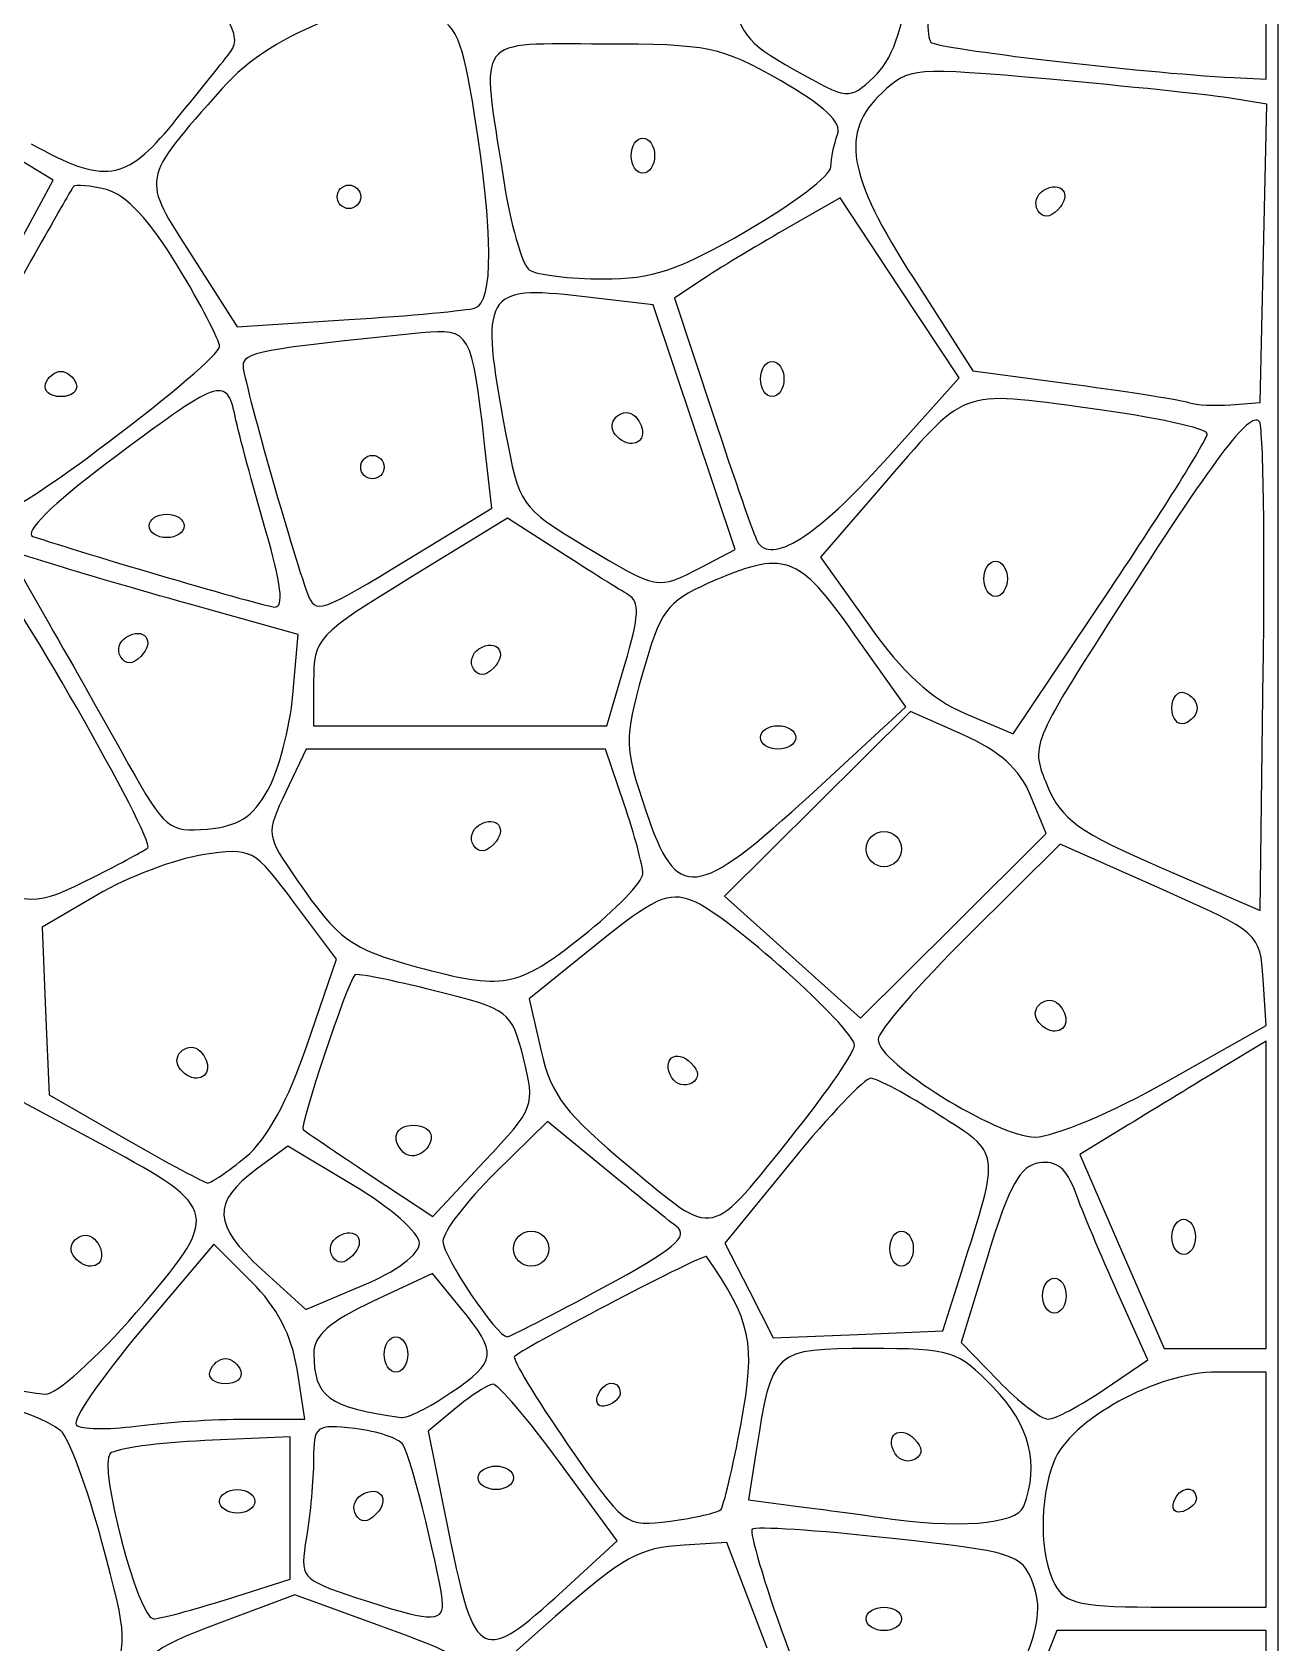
# Model space of a CAD drawing. Extents: x 1 to 601, y -4 to 449.
# Drawn here: x 521.4 to 600.9, y 216.6 to 319.4 of the extents above; entities that cross this region are included whole.
import ezdxf

# ---------------------------------------------------------------- set-up
doc = ezdxf.new("R2010")
doc.units = 0
doc.layers.get('0').update_dxf_attribs({"linetype": 'CONTINUOUS'})

msp = doc.modelspace()

# ---------------------------------------------------------------- linework, layer by layer
at = {"color": 7}
for points in [[(0.875971, 224.12403), (0.875971, 449.124032), (300.87597, 449.124032), (600.87597, 449.124032), (600.87597, 224.12403), (600.87597, -0.87597), (300.87597, -0.87597), (0.875971, -0.87597)], [(530.408535, 313.56153)], [(559.62597, 311.49903)], [(540.87597, 308.87403)], [(585.57339, 308.00688)], [(567.026708, 306.721028)], [(549.68844, 301.783717)], [(567.87597, 297.24903)], [(522.269722, 296.93028)], [(599.699295, 294.545977)], [(526.269735, 293.21541)], [(558.533003, 293.822205)], [(596.37597, 293.739735)], [(575.810572, 292.036208)], [(542.37597, 291.62403)], [(528.87597, 287.87403)], [(536.294018, 287.68653)], [(545.509328, 285.81153)], [(564.111353, 285.24147)], [(582.12597, 284.49903)], [(527.07339, 279.50688)], [(549.57339, 278.75688)], [(594.12597, 276.24903)], [(567.87597, 274.37403)], [(536.444685, 270.99903)], [(571.21068, 270.845618)], [(549.57339, 267.50688)], [(574.62597, 267.24903)], [(525.34335, 265.46622)], [(556.527997, 261.687833)], [(585.533003, 256.322205)], [(552.762427, 253.897755)], [(530.783003, 253.322205)], [(562.227668, 252.661695)], [(593.845732, 252.43653)], [(570.15099, 249.28047)], [(545.10558, 247.894417)], [(535.05042, 247.606267)], [(546.12597, 242.09766)], [(552.12597, 241.74903)], [(576.12597, 241.74903)], [(594.12597, 242.49903)], [(524.033003, 241.322205)], [(540.57339, 241.25688)], [(557.79759, 239.245387)], [(585.87597, 238.74903)], [(528.061515, 237.66927)], [(543.87597, 234.99903)], [(532.769723, 233.93028)], [(548.136938, 232.56153)], [(557.48847, 232.33653)], [(589.810403, 232.764877)], [(535.076505, 230.87403)], [(576.477668, 228.661695)], [(549.87597, 227.12403)], [(533.37597, 225.62403)], [(584.670727, 225.310373)], [(594.23847, 225.58653)], [(542.07339, 224.75688)], [(565.342627, 225.09069)], [(547.599255, 219.06153)], [(555.242482, 219.898845)], [(574.62597, 218.12403)]]:
    msp.add_lwpolyline(points, close=True, dxfattribs=at)
for points in [[(598.06347, 316.48434), (600.12597, 316.37403), (600.12597, 323.549573)], [(599.960595, 305.273392), (600.170212, 314.797762), (597.710595, 315.186105)], [(517.003478, 299.290883), (522.755985, 309.932437), (518.128478, 312.751755)], [(575.810573, 292.036207), (580.549927, 297.323392), (576.756472, 303.06735), (572.963017, 308.811307), (569.424637, 306.780172)], [(597.87597, 295.604407), (599.75097, 295.74903), (599.960595, 305.273392)], [(531.604042, 305.109172), (534.50094, 300.588645), (541.62594, 301.039567)], [(564.145305, 303.583478), (562.404367, 302.417925), (564.865995, 294.958478)], [(577.65075, 303.656475), (581.425537, 297.77193), (587.96325, 296.893717)], [(564.111353, 285.24147), (566.272253, 286.358918), (563.655645, 294.172875), (561.03903, 301.98684), (556.491315, 302.51466)], [(545.509328, 285.81153), (550.739775, 288.99903), (550.282965, 293.092695)], [(575.396648, 290.147902), (571.705395, 285.887032), (574.78179, 281.550465)], [(555.12597, 286.198103), (551.75097, 288.364515), (545.56347, 284.57598)], [(523.41051, 285.217545), (519.820058, 286.319107), (522.486, 281.659072)], [(580.929578, 275.90472), (584.00097, 274.595542), (590.18847, 283.846822)], [(538.050578, 277.101285), (538.389398, 280.953532), (532.695188, 282.534757)], [(571.21068, 270.845618), (577.144035, 276.317205), (573.862358, 280.970618)], [(539.37597, 277.955737), (539.37597, 275.12403), (548.721915, 275.12403), (558.06786, 275.12403), (559.227405, 279.028642)], [(593.49468, 266.04081), (599.75097, 263.33259), (599.954017, 278.712757)], [(580.774335, 274.551547), (577.438275, 276.027247), (571.507072, 270.138135), (565.575862, 264.24903), (569.91342, 260.35725), (574.25097, 256.465463), (580.181063, 262.35552), (586.111155, 268.245578), (585.110775, 270.66072)], [(559.18047, 270.115425), (557.98497, 273.62403), (548.444377, 273.62403), (538.903785, 273.62403), (537.60549, 270.90147)], [(593.37597, 264.724867), (587.00097, 267.558847), (581.18847, 261.796537)], [(525.578813, 264.334305), (522.062287, 262.273477), (522.281625, 256.920435), (522.50097, 251.5674), (527.37597, 248.76144)], [(538.961775, 254.7588), (540.82368, 260.233027), (538.16076, 263.799907)], [(557.425275, 261.16557), (553.127033, 257.686275), (553.89144, 254.345797)], [(593.845732, 252.43653), (600.138248, 255.99903), (599.944612, 258.944955)], [(600.12597, 245.1852), (600.12597, 254.99637), (597.31347, 253.28895)], [(526.050908, 248.287672), (520.873973, 251.076315), (518.583585, 248.662672)], [(557.856667, 246.931823), (554.302882, 249.864615), (550.96443, 246.588165)], [(591.37341, 249.66528), (588.24585, 247.74903), (590.938185, 241.56153), (593.63052, 235.37403), (596.878245, 235.37403), (600.12597, 235.37403), (600.12597, 245.1852)], [(541.923337, 245.787285), (537.720712, 248.300985), (535.735837, 246.820523)], [(542.988623, 246.445747), (546.976283, 243.795532), (550.260307, 247.306417)], [(569.900895, 247.365082), (565.60461, 242.106143), (567.14697, 239.08287), (568.68933, 236.059598), (574.09515, 236.27931), (579.50097, 236.49903), (580.693522, 240.24903)], [(535.408553, 239.639295), (533.00097, 242.029567), (528.3627, 236.527567)], [(582.40059, 241.377847), (580.687785, 235.756665), (583.054005, 233.315347)], [(536.079067, 240.417015), (538.872345, 237.857168), (542.499157, 239.389448)], [(548.765573, 237.959205), (546.959115, 240.16938), (543.167543, 238.3935)], [(589.810403, 232.764877), (592.593038, 234.655725), (590.66049, 238.952377)], [(535.076505, 230.87403), (538.817685, 230.87403), (538.31691, 234.06153)], [(600.12597, 226.37403), (600.12597, 233.87403), (597.004365, 233.87403)], [(548.46402, 231.585833), (546.67707, 230.097533), (548.044672, 223.360778)], [(533.872552, 219.385995), (537.87597, 220.64796), (537.87747, 225.198495), (537.87897, 229.74903), (532.439775, 229.503112)], [(567.608325, 228.857708), (567.123015, 225.716385), (570.311992, 225.305228)], [(555.242482, 219.898845), (558.733995, 223.114103), (555.058815, 228.11907)], [(593.777317, 218.87403), (600.125932, 218.87403), (600.125932, 226.37403), (600.12597, 226.37403)], [(568.29996, 216.24903), (565.735087, 222.99903), (563.02104, 222.829972)], [(543.66654, 217.664272), (538.174125, 219.66747), (533.350717, 217.854195)], [(533.87217, 219.385995), (533.872552, 219.385995)], [(554.792835, 218.270745), (551.980665, 215.79246), (558.615712, 208.890367), (565.25076, 201.988282), (568.06326, 205.69161)], [(597.31347, 201.615772), (600.12597, 201.624023), (600.12597, 209.499023), (600.12597, 217.374023), (593.457405, 217.374023), (586.78884, 217.374023), (585.52014, 214.203225), (584.251432, 211.032428), (586.74207, 205.884037)], [(569.449793, 216.758738), (571.891605, 210.011445), (574.571288, 210.417615)]]:
    msp.add_lwpolyline(points, dxfattribs=at)
for points in [[(534.018983, 318.0432), (534.914595, 319.190535), (534.23955, 320.276115), (528.069135, 327.61152)], [(575.114565, 316.515848), (576.239198, 317.547923), (576.956663, 319.51215), (577.482218, 322.997835)], [(578.76204, 323.327933), (578.48166, 321.083828), (578.473223, 319.02303), (578.74329, 318.748388)], [(546.787207, 320.670877), (543.83418, 322.08492), (536.79543, 319.494075), (533.540752, 315.795075)], [(566.078873, 322.279103), (566.486355, 319.306177), (566.881215, 318.777277), (570.016373, 317.00493)], [(549.64137, 314.11479), (548.865255, 319.00959), (548.498835, 319.85127), (546.787207, 320.670877)], [(557.847173, 318.62403), (549.540135, 318.62403), (550.0452, 319.294635), (551.459468, 310.142693)], [(578.74329, 318.748388), (579.168608, 318.315863), (592.05597, 316.805648), (598.06347, 316.48434)], [(530.408535, 313.56153), (531.83865, 315.314655), (533.463353, 317.331405), (534.018983, 318.0432)], [(569.145653, 316.291253), (565.35894, 318.457785), (564.55377, 318.62403), (557.847173, 318.62403)], [(570.016373, 317.00493), (573.495075, 315.038385), (573.5037, 315.037553), (575.114565, 316.515848)], [(586.326322, 316.374622), (577.608262, 317.156273), (577.360875, 317.136457), (575.638822, 315.518677)], [(533.540752, 315.795075), (528.291105, 309.82875), (528.354705, 310.179667), (531.604042, 305.109172)], [(572.79945, 312.85491), (573.090502, 313.613385), (571.947945, 314.68794), (569.145653, 316.291253)], [(597.710595, 315.186105), (596.357797, 315.39969), (591.234877, 315.934522), (586.326322, 316.374622)], [(575.638822, 315.518677), (572.935845, 312.979357), (573.390712, 310.297507), (577.65075, 303.656475)], [(521.364368, 312.263865), (526.019693, 309.64812), (527.37477, 309.842543), (530.408535, 313.56153)], [(549.68847, 301.783717), (550.853025, 302.14797), (550.836105, 306.58002), (549.64137, 314.11479)], [(559.62597, 311.49903), (559.62597, 312.11778), (559.96347, 312.62403), (560.37597, 312.62403)], [(560.37597, 312.62403), (560.78847, 312.62403), (561.12597, 312.11778), (561.12597, 311.49903)], [(572.37597, 310.784685), (572.37597, 311.316352), (572.566537, 312.24795), (572.79945, 312.85491)], [(560.37597, 310.37403), (559.96347, 310.37403), (559.62597, 310.88028), (559.62597, 311.49903)], [(561.12597, 311.49903), (561.12597, 310.88028), (560.78847, 310.37403), (560.37597, 310.37403)], [(567.026708, 306.721028), (569.9688, 308.424368), (572.37597, 310.253018), (572.37597, 310.784685)], [(524.05293, 309.526605), (523.913677, 309.373935), (521.278275, 304.69278), (518.19648, 299.12403)], [(526.162215, 309.338325), (525.14136, 309.59454), (524.192182, 309.679267), (524.05293, 309.526605)], [(540.87597, 308.87403), (540.87597, 309.28653), (541.21347, 309.62403), (541.62597, 309.62403)], [(541.62597, 309.62403), (542.03847, 309.62403), (542.37597, 309.28653), (542.37597, 308.87403)], [(551.459468, 310.142693), (551.917883, 307.17618), (552.677258, 304.501073), (553.146968, 304.198013)], [(585.913635, 309.27231), (587.066745, 309.984967), (587.810737, 309.008798), (586.84812, 308.04618)], [(530.697142, 304.462643), (528.94236, 307.351328), (527.378062, 309.033165), (526.162215, 309.338325)], [(541.62597, 308.12403), (541.21347, 308.12403), (540.87597, 308.46153), (540.87597, 308.87403)], [(542.37597, 308.87403), (542.37597, 308.46153), (542.03847, 308.12403), (541.62597, 308.12403)], [(585.57339, 308.006857), (585.313852, 308.426797), (585.466965, 308.99625), (585.913635, 309.27231)], [(586.84812, 308.04618), (586.309485, 307.507545), (585.88998, 307.494607), (585.57339, 308.00688)], [(557.839208, 303.635513), (560.985608, 303.626063), (562.641645, 304.182263), (567.026708, 306.721028)], [(569.424637, 306.780172), (567.478522, 305.66304), (565.10283, 304.224533), (564.145305, 303.583478)], [(533.37597, 299.304802), (533.37597, 299.716207), (532.170495, 302.03724), (530.697142, 304.462643)], [(556.491315, 302.51466), (550.23843, 303.240383), (549.95094, 302.7354), (551.59848, 293.92026)], [(553.146968, 304.198013), (553.61667, 303.894953), (555.728175, 303.641828), (557.839208, 303.635513)], [(541.62594, 301.039567), (545.54469, 301.28757), (549.172815, 301.622437), (549.68844, 301.783717)], [(546.252143, 300.187665), (535.883438, 299.143028), (534.87597, 298.956127), (534.87597, 298.077233)], [(550.282965, 293.092695), (549.480578, 300.283283), (549.357173, 300.500498), (546.252143, 300.187665)], [(526.269735, 293.21541), (530.178165, 296.153175), (533.37597, 298.893397), (533.37597, 299.304802)], [(534.87597, 298.077233), (534.87597, 297.263483), (538.005735, 286.198785), (538.98189, 283.56153)], [(567.87597, 297.24903), (567.87597, 297.86778), (568.21347, 298.37403), (568.62597, 298.37403)], [(568.62597, 298.37403), (569.03847, 298.37403), (569.37597, 297.86778), (569.37597, 297.24903)], [(522.269722, 296.93028), (522.417532, 297.373717), (522.859095, 297.73653), (523.25097, 297.73653)], [(523.25097, 297.73653), (523.642845, 297.73653), (524.084407, 297.373717), (524.232217, 296.93028)], [(534.369983, 294.852638), (533.813168, 297.467445), (533.4264, 297.326662), (526.177433, 291.870653)], [(568.62597, 296.12403), (568.21347, 296.12403), (567.87597, 296.63028), (567.87597, 297.24903)], [(569.37597, 297.24903), (569.37597, 296.63028), (569.03847, 296.12403), (568.62597, 296.12403)], [(523.25097, 296.12403), (522.563467, 296.12403), (522.121905, 296.486842), (522.269722, 296.93028)], [(524.232217, 296.93028), (524.380035, 296.486842), (523.938472, 296.12403), (523.25097, 296.12403)], [(588.906623, 295.369973), (580.386908, 296.497597), (581.15454, 296.79432), (575.396648, 290.147902)], [(587.96325, 296.893717), (591.558997, 296.410702), (594.83847, 295.890465), (595.25097, 295.737645)], [(558.533003, 293.822205), (558.020692, 294.651128), (559.203803, 295.546193), (559.89636, 294.853642)], [(596.37597, 293.739735), (596.37597, 294.092632), (593.014763, 294.826237), (588.906623, 295.369973)], [(599.699295, 294.545977), (599.058622, 295.180035), (596.851785, 292.24749), (590.550083, 282.388132)], [(595.25097, 295.737645), (595.66347, 295.584817), (596.84472, 295.524862), (597.87597, 295.604407)], [(536.294018, 287.68653), (535.48218, 290.470905), (534.616365, 293.695658), (534.369983, 294.852638)], [(559.89636, 294.853642), (560.609453, 294.14055), (560.476553, 293.12403), (559.670235, 293.12403)], [(564.865995, 294.958478), (566.219895, 290.855783), (567.48285, 287.226608), (567.67257, 286.893638)], [(599.954017, 278.712757), (600.0657, 287.171857), (599.951017, 294.296805), (599.699295, 294.545977)], [(514.172092, 288.51129), (517.782637, 287.395935), (519.32571, 287.995958), (526.269735, 293.21541)], [(551.59848, 293.92026), (552.486923, 289.16664), (552.565163, 289.052887), (556.62597, 286.610865)], [(559.670235, 293.12403), (559.28208, 293.12403), (558.770325, 293.438213), (558.533003, 293.822205)], [(590.18847, 283.846822), (593.591595, 288.935025), (596.37597, 293.386837), (596.37597, 293.739735)], [(542.37597, 291.62403), (542.37597, 292.03653), (542.71347, 292.37403), (543.12597, 292.37403)], [(543.12597, 292.37403), (543.53847, 292.37403), (543.87597, 292.03653), (543.87597, 291.62403)], [(567.67257, 286.893638), (568.552642, 285.349065), (571.467322, 287.190915), (575.810572, 292.036208)], [(526.177433, 291.870653), (522.70557, 289.257525), (520.852478, 287.419965), (521.47449, 287.207153)], [(543.12597, 290.87403), (542.71347, 290.87403), (542.37597, 291.21153), (542.37597, 291.62403)], [(543.87597, 291.62403), (543.87597, 291.21153), (543.53847, 290.87403), (543.12597, 290.87403)], [(528.87597, 287.87403), (528.87597, 288.28653), (529.38222, 288.62403), (530.00097, 288.62403)], [(530.00097, 287.12403), (529.38222, 287.12403), (528.87597, 287.46153), (528.87597, 287.87403)], [(530.00097, 288.62403), (530.61972, 288.62403), (531.12597, 288.28653), (531.12597, 287.87403)], [(531.12597, 287.87403), (531.12597, 287.46153), (530.61972, 287.12403), (530.00097, 287.12403)], [(521.47449, 287.207153), (524.675183, 286.112077), (536.136623, 282.757148), (536.885535, 282.696113)], [(536.885535, 282.696113), (537.500228, 282.646012), (537.31977, 284.16852), (536.294018, 287.68653)], [(528.79323, 267.320985), (529.31169, 267.786772), (519.780285, 284.454202), (518.219265, 285.81153)], [(538.98189, 283.56153), (539.482785, 282.20826), (539.744903, 282.298612), (545.509328, 285.81153)], [(559.44396, 283.482472), (558.925313, 283.784542), (556.98222, 285.006577), (555.12597, 286.198103)], [(556.62597, 286.610865), (561.38616, 283.74825), (561.26622, 283.770195), (564.111353, 285.24147)], [(573.862358, 280.970618), (570.255285, 286.085445), (569.440208, 286.3689), (564.548828, 284.2095)], [(532.695188, 282.534757), (529.563368, 283.404427), (525.385268, 284.61168), (523.41051, 285.217545)], [(582.12597, 284.49903), (582.12597, 285.11778), (582.46347, 285.62403), (582.87597, 285.62403)], [(582.87597, 285.62403), (583.28847, 285.62403), (583.62597, 285.11778), (583.62597, 284.49903)], [(545.56347, 284.57598), (539.57496, 280.909283), (539.37597, 280.69638), (539.37597, 277.955737)], [(564.548828, 284.2095), (561.886305, 283.034077), (561.474983, 282.469305), (560.356095, 278.452627)], [(582.87597, 283.37403), (582.46347, 283.37403), (582.12597, 283.88028), (582.12597, 284.49903)], [(583.62597, 284.49903), (583.62597, 283.88028), (583.28847, 283.37403), (582.87597, 283.37403)], [(559.227405, 279.028642), (560.1465, 282.123578), (560.19141, 283.047143), (559.44396, 283.482472)], [(522.486, 281.659072), (523.952265, 279.096045), (526.242975, 275.043735), (527.576453, 272.653935)], [(590.550083, 282.388132), (585.11073, 273.877957), (585.10146, 273.854512), (586.168792, 271.304475)], [(527.07339, 279.506858), (526.813853, 279.926798), (526.966965, 280.49625), (527.413635, 280.77231)], [(527.413635, 280.77231), (528.566745, 281.484967), (529.310738, 280.508798), (528.34812, 279.54618)], [(549.913635, 280.02231), (551.066745, 280.734967), (551.810738, 279.758798), (550.84812, 278.79618)], [(574.78179, 281.550465), (576.931298, 278.520465), (578.783565, 276.819457), (580.929578, 275.90472)], [(549.57339, 278.756858), (549.313853, 279.176798), (549.466965, 279.74625), (549.913635, 280.02231)], [(528.34812, 279.54618), (527.809485, 279.007545), (527.38998, 278.994608), (527.07339, 279.50688)], [(550.84812, 278.79618), (550.309485, 278.257545), (549.88998, 278.244608), (549.57339, 278.75688)], [(560.356095, 278.452627), (559.173593, 274.207575), (559.18335, 273.797092), (560.564588, 269.68653)], [(536.444685, 270.99903), (537.141578, 272.23653), (537.864233, 274.982543), (538.050578, 277.101285)], [(594.12597, 276.24903), (594.12597, 276.936532), (594.488782, 277.378095), (594.93222, 277.230277)], [(594.93222, 277.230277), (595.375657, 277.082468), (595.73847, 276.640905), (595.73847, 276.24903)], [(594.93222, 275.267782), (594.488783, 275.119965), (594.12597, 275.561528), (594.12597, 276.24903)], [(595.73847, 276.24903), (595.73847, 275.857155), (595.375658, 275.415593), (594.93222, 275.267782)], [(567.87597, 274.37403), (567.87597, 274.78653), (568.38222, 275.12403), (569.00097, 275.12403)], [(569.00097, 275.12403), (569.61972, 275.12403), (570.12597, 274.78653), (570.12597, 274.37403)], [(585.110775, 270.66072), (584.402272, 272.3712), (583.137045, 273.506415), (580.774335, 274.551547)], [(569.00097, 273.62403), (568.38222, 273.62403), (567.87597, 273.96153), (567.87597, 274.37403)], [(570.12597, 274.37403), (570.12597, 273.96153), (569.61972, 273.62403), (569.00097, 273.62403)], [(527.576453, 272.653935), (529.868798, 268.545712), (530.142075, 268.320832), (532.589295, 268.528935)], [(532.589295, 268.528935), (534.56403, 268.696852), (535.477988, 269.282415), (536.444685, 270.99903)], [(537.60549, 270.90147), (536.32008, 268.205933), (536.32704, 268.150267), (538.306867, 265.293367)], [(560.564588, 269.68653), (562.534268, 263.824755), (563.739615, 263.955983), (571.21068, 270.845618)], [(586.168792, 271.304475), (587.080605, 269.126002), (588.161303, 268.34952), (593.49468, 266.04081)], [(549.913635, 268.77231), (551.066745, 269.484967), (551.810737, 268.508798), (550.84812, 267.54618)], [(560.37597, 265.679227), (560.37597, 266.1894), (559.837995, 268.18569), (559.18047, 270.115425)], [(549.57339, 267.506858), (549.313852, 267.926798), (549.466965, 268.49625), (549.913635, 268.77231)], [(574.62597, 267.24903), (574.62597, 267.86778), (575.13222, 268.37403), (575.75097, 268.37403)], [(575.75097, 268.37403), (576.36972, 268.37403), (576.87597, 267.86778), (576.87597, 267.24903)], [(525.34335, 265.46622), (527.080042, 266.341927), (528.63249, 267.176565), (528.79323, 267.320985)], [(538.16076, 263.799907), (535.547115, 267.30078), (535.438605, 267.357795), (532.296592, 266.880952)], [(550.84812, 267.54618), (550.309485, 267.007545), (549.88998, 266.994608), (549.57339, 267.50688)], [(575.75097, 266.12403), (575.13222, 266.12403), (574.62597, 266.63028), (574.62597, 267.24903)], [(576.87597, 267.24903), (576.87597, 266.63028), (576.36972, 266.12403), (575.75097, 266.12403)], [(532.296592, 266.880952), (530.535908, 266.61375), (527.512905, 265.467757), (525.578813, 264.334305)], [(516.722213, 265.573605), (521.267633, 263.576962), (521.588655, 263.572965), (525.34335, 265.46622)], [(538.306867, 265.293367), (540.978877, 261.437662), (541.717875, 260.898622), (545.913892, 259.744658)], [(556.527997, 261.687833), (558.644385, 263.372917), (560.37597, 265.169047), (560.37597, 265.679227)], [(563.53647, 263.955585), (561.989573, 264.543712), (561.09276, 264.13428), (557.425275, 261.16557)], [(599.944612, 258.944955), (599.752005, 261.87519), (599.717017, 261.905978), (593.37597, 264.724867)], [(573.87597, 254.717617), (573.87597, 255.81405), (565.672665, 263.143402), (563.53647, 263.955585)], [(545.913892, 259.744658), (551.44182, 258.224393), (552.39795, 258.399442), (556.527997, 261.687833)], [(581.18847, 261.796537), (577.991595, 258.627263), (575.37597, 255.613395), (575.37597, 255.099052)], [(541.999725, 259.218322), (541.472835, 258.609652), (538.45308, 249.553695), (538.70643, 249.342037)], [(547.08504, 258.207907), (544.392525, 258.88425), (542.104132, 259.338937), (541.999725, 259.218322)], [(552.762428, 253.897755), (551.996453, 256.915478), (551.88084, 257.003242), (547.08504, 258.207907)], [(585.533003, 256.322205), (585.020692, 257.151128), (586.203803, 258.046193), (586.89636, 257.353642)], [(586.89636, 257.353642), (587.609453, 256.64055), (587.476553, 255.62403), (586.670235, 255.62403)], [(586.670235, 255.62403), (586.28208, 255.62403), (585.770325, 255.938212), (585.533003, 256.322205)], [(530.783003, 253.322205), (530.270692, 254.151127), (531.453803, 255.046192), (532.14636, 254.353642)], [(575.37597, 255.099052), (575.37597, 253.607805), (582.992655, 248.87403), (585.392078, 248.87403)], [(532.14636, 254.353642), (532.859453, 253.64055), (532.726553, 252.62403), (531.920235, 252.62403)], [(535.05042, 247.606267), (536.38236, 248.696992), (537.751725, 251.201092), (538.961775, 254.7588)], [(550.260307, 247.306417), (553.478047, 250.746442), (553.528545, 250.879477), (552.762427, 253.897755)], [(553.89144, 254.345797), (554.533163, 251.541465), (555.437783, 250.356285), (559.527773, 246.961425)], [(562.22769, 252.661695), (561.515033, 253.814805), (562.491203, 254.558797), (563.45382, 253.59618)], [(570.15099, 249.28047), (572.199727, 251.85516), (573.87597, 254.30187), (573.87597, 254.717617)], [(531.920235, 252.62403), (531.53208, 252.62403), (531.020325, 252.938212), (530.783003, 253.322205)], [(563.45382, 253.59618), (563.992455, 253.057545), (564.005392, 252.63804), (563.49312, 252.32145)], [(597.31347, 253.28895), (595.766595, 252.349868), (593.093565, 250.719218), (591.37341, 249.66528)], [(563.49312, 252.32145), (563.07318, 252.061912), (562.503728, 252.215025), (562.227668, 252.661695)], [(574.90842, 252.62403), (574.517243, 252.62403), (572.26386, 250.257502), (569.900895, 247.365082)], [(579.243218, 250.298798), (577.250257, 251.577675), (575.299598, 252.62403), (574.90842, 252.62403)], [(585.392078, 248.87403), (586.587113, 248.87403), (590.366183, 250.466588), (593.845732, 252.43653)], [(580.693522, 240.24903), (583.192185, 248.106105), (583.246477, 247.729913), (579.243218, 250.298798)], [(527.37597, 248.76144), (530.05722, 247.218157), (532.41972, 245.949292), (532.62597, 245.941725)], [(538.70643, 249.342037), (538.86843, 249.2067), (540.795412, 247.903372), (542.988623, 246.445747)], [(545.10558, 247.894417), (544.260945, 248.73906), (544.591163, 249.62403), (545.75097, 249.62403)], [(546.87597, 248.918295), (546.87597, 247.97256), (545.704777, 247.29522), (545.10558, 247.894417)], [(545.75097, 249.62403), (546.36972, 249.62403), (546.87597, 249.30645), (546.87597, 248.918295)], [(559.527773, 246.961425), (565.08633, 242.347597), (564.53931, 242.228182), (570.15099, 249.28047)], [(528.061515, 237.66927), (533.503215, 243.976207), (533.44056, 244.307107), (526.050908, 248.287672)], [(532.62597, 245.941725), (532.83222, 245.93415), (533.923223, 246.683205), (535.05042, 247.606267)], [(535.735837, 246.820523), (532.860232, 244.67568), (532.93401, 243.299243), (536.079067, 240.417015)], [(562.497427, 243.182887), (561.899595, 243.63177), (559.81125, 245.318783), (557.856667, 246.931823)], [(585.657128, 247.227217), (584.446973, 247.048342), (583.74327, 245.784352), (582.40059, 241.377847)], [(587.964398, 245.352217), (587.413073, 246.87087), (586.771808, 247.391992), (585.657128, 247.227217)], [(546.12597, 242.09766), (546.12597, 242.744415), (544.234785, 244.40475), (541.923337, 245.787285)], [(550.96443, 246.588165), (549.128272, 244.786117), (547.62597, 242.823217), (547.62597, 242.226165)], [(590.66049, 238.952377), (589.597583, 241.315537), (588.384345, 244.195462), (587.964398, 245.352217)], [(594.12597, 242.49903), (594.12597, 243.11778), (594.46347, 243.62403), (594.87597, 243.62403)], [(594.87597, 243.62403), (595.28847, 243.62403), (595.62597, 243.11778), (595.62597, 242.49903)], [(524.033003, 241.322205), (523.520693, 242.151127), (524.703803, 243.046192), (525.39636, 242.353642)], [(540.913635, 242.52231), (542.066745, 243.234968), (542.810737, 242.258798), (541.84812, 241.29618)], [(552.12597, 241.74903), (552.12597, 242.36778), (552.63222, 242.87403), (553.25097, 242.87403)], [(553.25097, 242.87403), (553.86972, 242.87403), (554.37597, 242.36778), (554.37597, 241.74903)], [(557.79759, 239.245387), (562.43394, 241.746203), (563.368297, 242.529007), (562.497427, 243.182887)], [(576.12597, 241.74903), (576.12597, 242.36778), (576.46347, 242.87403), (576.87597, 242.87403)], [(576.87597, 242.87403), (577.28847, 242.87403), (577.62597, 242.36778), (577.62597, 241.74903)], [(525.39636, 242.353642), (526.109453, 241.64055), (525.976553, 240.62403), (525.170235, 240.62403)], [(540.57339, 241.256858), (540.313852, 241.676797), (540.466965, 242.24625), (540.913635, 242.52231)], [(542.499157, 239.389448), (544.641277, 240.294465), (546.12597, 241.403115), (546.12597, 242.09766)], [(547.62597, 242.226165), (547.62597, 241.2402), (551.068177, 236.12403), (551.731552, 236.12403)], [(553.25097, 240.62403), (552.63222, 240.62403), (552.12597, 241.13028), (552.12597, 241.74903)], [(554.37597, 241.74903), (554.37597, 241.13028), (553.86972, 240.62403), (553.25097, 240.62403)], [(576.87597, 240.62403), (576.46347, 240.62403), (576.12597, 241.13028), (576.12597, 241.74903)], [(577.62597, 241.74903), (577.62597, 241.13028), (577.28847, 240.62403), (576.87597, 240.62403)], [(594.87597, 241.37403), (594.46347, 241.37403), (594.12597, 241.88028), (594.12597, 242.49903)], [(595.62597, 242.49903), (595.62597, 241.88028), (595.28847, 241.37403), (594.87597, 241.37403)], [(525.170235, 240.62403), (524.78208, 240.62403), (524.270325, 240.938212), (524.033003, 241.322205)], [(541.84812, 241.29618), (541.309485, 240.757545), (540.88998, 240.744608), (540.57339, 241.25688)], [(564.433657, 241.243343), (564.29256, 241.444568), (553.21149, 235.67868), (552.190005, 234.87252)], [(566.640562, 230.59125), (567.59232, 235.73067), (567.295905, 237.161378), (564.433657, 241.243343)], [(538.31691, 234.06153), (537.977258, 236.223472), (537.041513, 238.01808), (535.408553, 239.639295)], [(585.87597, 238.74903), (585.87597, 239.36778), (586.21347, 239.87403), (586.62597, 239.87403)], [(586.62597, 239.87403), (587.03847, 239.87403), (587.37597, 239.36778), (587.37597, 238.74903)], [(551.731552, 236.12403), (551.885137, 236.12403), (554.614852, 237.528645), (557.79759, 239.245387)], [(586.62597, 237.62403), (586.21347, 237.62403), (585.87597, 238.13028), (585.87597, 238.74903)], [(587.37597, 238.74903), (587.37597, 238.13028), (587.03847, 237.62403), (586.62597, 237.62403)], [(522.24684, 232.468807), (522.93207, 232.416682), (525.548678, 234.756892), (528.061515, 237.66927)], [(543.167543, 238.3935), (540.38583, 237.090615), (539.37903, 236.202315), (539.387453, 235.058325)], [(548.136938, 232.56153), (551.07654, 234.56274), (551.134545, 235.0608), (548.765573, 237.959205)], [(528.3627, 236.527567), (525.811658, 233.501467), (523.955408, 230.790495), (524.2377, 230.503192)], [(543.87597, 234.99903), (543.87597, 235.61778), (544.21347, 236.12403), (544.62597, 236.12403)], [(544.62597, 236.12403), (545.03847, 236.12403), (545.37597, 235.61778), (545.37597, 234.99903)], [(574.83528, 235.37403), (568.695082, 235.37403), (568.60209, 235.29018), (567.608325, 228.857708)], [(582.728842, 232.900823), (580.446712, 235.255388), (580.068052, 235.37403), (574.83528, 235.37403)], [(515.02575, 235.204897), (515.412765, 234.19635), (519.400673, 232.685317), (522.24684, 232.468807)], [(532.769723, 233.93028), (532.917533, 234.373717), (533.359095, 234.73653), (533.75097, 234.73653)], [(533.75097, 234.73653), (534.142845, 234.73653), (534.584408, 234.373717), (534.732218, 233.93028)], [(539.387453, 235.058325), (539.407853, 232.283392), (540.261563, 231.657427), (544.95456, 230.976165)], [(544.62597, 233.87403), (544.21347, 233.87403), (543.87597, 234.38028), (543.87597, 234.99903)], [(545.37597, 234.99903), (545.37597, 234.38028), (545.03847, 233.87403), (544.62597, 233.87403)], [(552.190005, 234.87252), (552.018982, 234.737542), (553.531815, 232.23), (555.551872, 229.3002)], [(533.75097, 233.12403), (533.063468, 233.12403), (532.621905, 233.486842), (532.769723, 233.93028)], [(534.732218, 233.93028), (534.880035, 233.486842), (534.438472, 233.12403), (533.75097, 233.12403)], [(557.48847, 232.33653), (557.810753, 233.303385), (558.839452, 233.477055), (558.93222, 232.58028)], [(597.004365, 233.87403), (593.177107, 233.87403), (587.598255, 230.806335), (586.586617, 228.14553)], [(523.25133, 230.12373), (521.657355, 231.446618), (515.07927, 233.12733), (514.349985, 232.398045)], [(544.95456, 230.976165), (545.341538, 230.91999), (546.773603, 231.633405), (548.136938, 232.56153)], [(550.817302, 233.099078), (550.50582, 233.085353), (549.446842, 232.40439), (548.46402, 231.585833)], [(555.058815, 228.11907), (553.03746, 230.871795), (551.128785, 233.112803), (550.817302, 233.099078)], [(558.08847, 231.73653), (557.59347, 231.57153), (557.32347, 231.84153), (557.48847, 232.33653)], [(558.93222, 232.58028), (558.96312, 232.281217), (558.58347, 231.90153), (558.08847, 231.73653)], [(584.670727, 225.310373), (585.699232, 227.990603), (585.057757, 230.498002), (582.728842, 232.900823)], [(583.054005, 233.315347), (584.35542, 231.972622), (585.78192, 230.87403), (586.223993, 230.87403)], [(586.223993, 230.87403), (586.666073, 230.87403), (588.279953, 231.724912), (589.810403, 232.764877)], [(524.2377, 230.503192), (524.52, 230.21589), (526.232453, 230.181795), (528.043148, 230.427427)], [(528.043148, 230.427427), (529.85385, 230.67306), (533.018858, 230.87403), (535.076505, 230.87403)], [(542.007922, 230.265563), (539.508292, 230.55738), (539.375558, 230.457855), (539.367713, 228.28593)], [(545.089673, 229.23051), (544.842285, 229.630793), (543.455498, 230.096565), (542.007922, 230.265563)], [(565.342627, 225.09069), (565.531155, 225.279218), (566.115225, 227.754473), (566.640562, 230.59125)], [(576.47769, 228.661695), (575.765033, 229.814805), (576.741203, 230.558798), (577.70382, 229.59618)], [(525.864413, 223.042043), (524.929792, 226.519875), (523.753905, 229.706633), (523.25133, 230.12373)], [(532.439775, 229.503112), (529.44822, 229.367857), (526.72716, 228.99318), (526.392975, 228.6705)], [(547.599255, 219.06153), (547.558905, 220.47597), (545.603678, 228.39882), (545.089673, 229.23051)], [(555.551872, 229.3002), (559.19223, 224.020387), (559.250227, 223.976723), (562.112273, 224.360602)], [(577.70382, 229.59618), (578.242455, 229.057545), (578.255392, 228.63804), (577.74312, 228.32145)], [(526.392975, 228.6705), (525.62418, 227.928172), (528.190875, 218.12403), (529.15401, 218.12403)], [(539.367713, 228.28593), (539.363213, 227.028135), (539.161538, 224.80287), (538.919633, 223.340903)], [(577.74312, 228.32145), (577.32318, 228.061913), (576.753728, 228.215025), (576.477668, 228.661695)], [(549.87597, 227.12403), (549.87597, 227.53653), (550.38222, 227.87403), (551.00097, 227.87403)], [(551.00097, 227.87403), (551.61972, 227.87403), (552.12597, 227.53653), (552.12597, 227.12403)], [(586.586617, 228.14553), (585.653063, 225.69009), (585.682935, 222.13611), (586.652317, 220.324725)], [(533.37597, 225.62403), (533.37597, 226.03653), (533.88222, 226.37403), (534.50097, 226.37403)], [(534.50097, 226.37403), (535.11972, 226.37403), (535.62597, 226.03653), (535.62597, 225.62403)], [(542.413635, 226.02231), (543.566745, 226.734968), (544.310737, 225.758798), (543.34812, 224.79618)], [(551.00097, 226.37403), (550.38222, 226.37403), (549.87597, 226.71153), (549.87597, 227.12403)], [(552.12597, 227.12403), (552.12597, 226.71153), (551.61972, 226.37403), (551.00097, 226.37403)], [(594.23847, 225.58653), (594.560753, 226.553385), (595.589452, 226.727055), (595.68222, 225.83028)], [(534.50097, 224.87403), (533.88222, 224.87403), (533.37597, 225.21153), (533.37597, 225.62403)], [(535.62597, 225.62403), (535.62597, 225.21153), (535.11972, 224.87403), (534.50097, 224.87403)], [(542.07339, 224.756858), (541.813852, 225.176797), (541.966965, 225.74625), (542.413635, 226.02231)], [(570.311992, 225.305228), (572.065927, 225.079095), (574.34472, 224.766773), (575.37597, 224.611185)], [(575.37597, 224.611185), (580.383502, 223.855695), (584.22336, 224.144543), (584.670727, 225.310373)], [(594.83847, 224.98653), (594.34347, 224.82153), (594.07347, 225.09153), (594.23847, 225.58653)], [(595.68222, 225.83028), (595.71312, 225.531217), (595.33347, 225.15153), (594.83847, 224.98653)], [(543.34812, 224.79618), (542.809485, 224.257545), (542.38998, 224.244608), (542.07339, 224.75688)], [(562.112273, 224.360602), (563.700443, 224.573625), (565.1541, 224.902163), (565.342627, 225.09069)], [(526.157348, 213.29919), (527.552565, 216.691598), (527.55024, 216.768878), (525.864413, 223.042043)], [(538.919633, 223.340903), (538.485525, 220.717305), (538.527038, 220.667085), (542.11539, 219.47511)], [(548.044672, 223.360778), (549.652995, 215.43822), (550.142782, 215.202645), (555.242482, 219.898845)], [(567.349515, 223.847573), (567.16167, 223.659728), (568.10679, 220.469753), (569.449793, 216.758738)], [(576.101363, 223.276935), (571.475693, 223.778633), (567.53736, 224.035425), (567.349515, 223.847573)], [(585.25068, 220.431893), (584.549768, 222.265125), (584.078138, 222.41178), (576.101363, 223.276935)], [(563.02104, 222.829972), (560.11263, 222.64881), (559.164757, 222.123592), (554.792835, 218.270745)], [(584.60253, 215.141745), (585.654233, 217.687132), (585.810975, 218.96646), (585.25068, 220.431893)], [(586.652317, 220.324725), (587.326042, 219.065865), (588.268222, 218.87403), (593.777317, 218.87403)], [(529.15401, 218.12403), (529.547115, 218.12403), (531.67029, 218.691915), (533.87217, 219.385995)], [(542.11539, 219.47511), (546.680453, 217.958693), (547.632728, 217.886873), (547.599255, 219.06153)], [(574.62597, 218.12403), (574.62597, 218.53653), (575.13222, 218.87403), (575.75097, 218.87403)], [(575.75097, 217.37403), (575.13222, 217.37403), (574.62597, 217.71153), (574.62597, 218.12403)], [(575.75097, 218.87403), (576.36972, 218.87403), (576.87597, 218.53653), (576.87597, 218.12403)], [(576.87597, 218.12403), (576.87597, 217.71153), (576.36972, 217.37403), (575.75097, 217.37403)], [(533.350717, 217.854195), (528.89415, 216.178837), (528.419947, 215.779342), (527.115817, 212.601562)], [(548.14179, 214.080052), (549.115695, 215.593837), (548.925352, 215.746275), (543.66654, 217.664272)]]:
    msp.add_open_spline(points, degree=3, dxfattribs=at)

doc.saveas('drawing.dxf')
